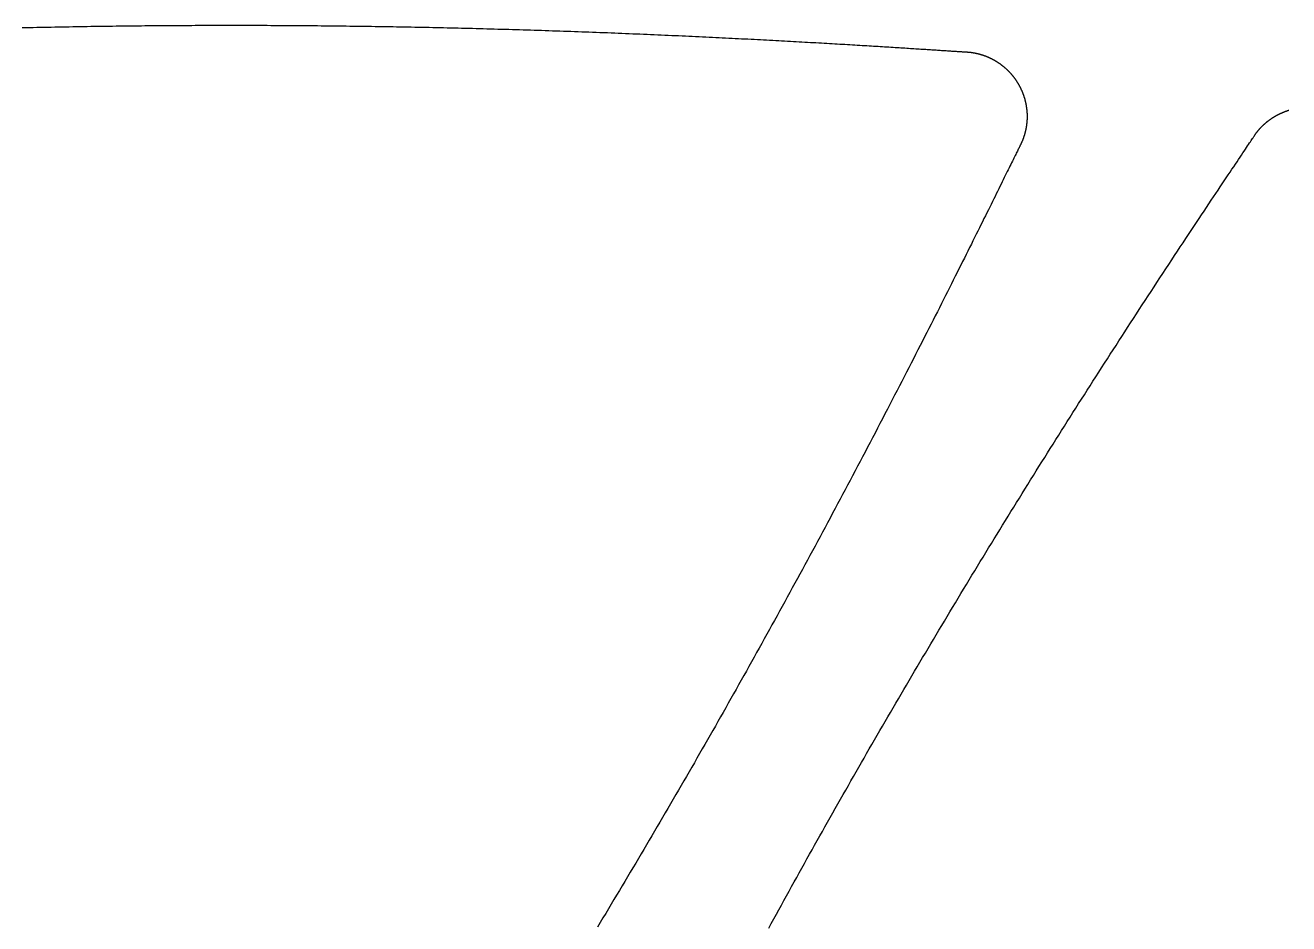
# Model space of a CAD drawing. Extents: x -3 to 136, y 0 to 121.
# Drawn here: x 96.39 to 116.36, y 14.79 to 29 of the extents above; entities that cross this region are included whole.
import ezdxf

# ---------------------------------------------------------------- set-up
doc = ezdxf.new("R2010")
doc.units = 0
doc.layers.get('0').update_dxf_attribs({"linetype": 'CONTINUOUS'})

msp = doc.modelspace()

# ---------------------------------------------------------------- linework, layer by layer
for points in [[(96.3459, 28.9643, 0), (96.4033, 28.9656, 0), (96.4606, 28.9668, 0), (96.5178, 28.968, 0), (96.5751, 28.9692, 0), (96.6323, 28.9704, 0), (96.6896, 28.9716, 0), (96.7468, 28.9727, 0), (96.804, 28.9738, 0), (96.8612, 28.9749, 0), (96.9183, 28.976, 0), (96.9755, 28.977, 0), (97.0326, 28.978, 0), (97.0898, 28.979, 0), (97.1469, 28.98, 0), (97.204, 28.981, 0), (97.2611, 28.9819, 0), (97.3181, 28.9828, 0), (97.3752, 28.9837, 0), (97.4322, 28.9846, 0), (97.4893, 28.9854, 0), (97.5463, 28.9863, 0), (97.6033, 28.9871, 0), (97.6603, 28.9878, 0), (97.7173, 28.9886, 0), (97.7742, 28.9893, 0), (97.8312, 28.9901, 0), (97.8882, 28.9907, 0), (97.9451, 28.9914, 0), (98.002, 28.9921, 0), (98.059, 28.9927, 0), (98.1159, 28.9933, 0), (98.1728, 28.9939, 0), (98.2297, 28.9944, 0), (98.2866, 28.995, 0), (98.3435, 28.9955, 0), (98.4003, 28.996, 0), (98.4572, 28.9965, 0), (98.514, 28.9969, 0), (98.5709, 28.9974, 0), (98.6277, 28.9978, 0), (98.6846, 28.9982, 0), (98.7414, 28.9985, 0), (98.7982, 28.9989, 0), (98.855, 28.9992, 0), (98.9119, 28.9995, 0), (98.9687, 28.9998, 0), (99.0255, 29, 0), (99.0823, 29.0002, 0), (99.1391, 29.0005, 0), (99.1958, 29.0006, 0), (99.2526, 29.0008, 0), (99.3094, 29.001, 0), (99.3662, 29.0011, 0), (99.423, 29.0012, 0), (99.4797, 29.0013, 0), (99.5365, 29.0013, 0), (99.5933, 29.0014, 0), (99.65, 29.0014, 0), (99.7068, 29.0014, 0), (99.7636, 29.0013, 0), (99.8203, 29.0013, 0), (99.8771, 29.0012, 0), (99.9338, 29.0011, 0), (99.9906, 29.001, 0), (100.047, 29.0009, 0), (100.104, 29.0007, 0), (100.161, 29.0005, 0), (100.218, 29.0003, 0), (100.274, 29.0001, 0), (100.331, 28.9999, 0), (100.388, 28.9996, 0), (100.445, 28.9993, 0), (100.501, 28.999, 0), (100.558, 28.9986, 0), (100.615, 28.9983, 0), (100.672, 28.9979, 0), (100.729, 28.9975, 0), (100.785, 28.9971, 0), (100.842, 28.9967, 0), (100.899, 28.9962, 0), (100.956, 28.9957, 0), (101.012, 28.9952, 0), (101.069, 28.9947, 0), (101.126, 28.9941, 0), (101.183, 28.9935, 0), (101.24, 28.9929, 0), (101.296, 28.9923, 0), (101.353, 28.9917, 0), (101.41, 28.991, 0), (101.467, 28.9903, 0), (101.524, 28.9896, 0), (101.581, 28.9889, 0), (101.638, 28.9882, 0), (101.694, 28.9874, 0), (101.751, 28.9866, 0), (101.808, 28.9858, 0), (101.865, 28.985, 0), (101.922, 28.9841, 0), (101.979, 28.9832, 0), (102.036, 28.9823, 0), (102.093, 28.9814, 0), (102.15, 28.9805, 0), (102.207, 28.9795, 0), (102.264, 28.9785, 0), (102.321, 28.9775, 0), (102.378, 28.9765, 0), (102.435, 28.9754, 0), (102.492, 28.9744, 0), (102.549, 28.9733, 0), (102.606, 28.9722, 0), (102.663, 28.971, 0), (102.72, 28.9699, 0), (102.777, 28.9687, 0), (102.834, 28.9675, 0), (102.891, 28.9662, 0), (102.948, 28.965, 0), (103.005, 28.9637, 0), (103.062, 28.9624, 0), (103.119, 28.9611, 0), (103.177, 28.9598, 0), (103.234, 28.9585, 0), (103.291, 28.9571, 0), (103.348, 28.9557, 0), (103.405, 28.9543, 0), (103.463, 28.9528, 0), (103.52, 28.9514, 0), (103.577, 28.9499, 0), (103.634, 28.9484, 0), (103.692, 28.9469, 0), (103.749, 28.9453, 0), (103.806, 28.9437, 0), (103.864, 28.9421, 0), (103.921, 28.9405, 0), (103.979, 28.9389, 0), (104.036, 28.9372, 0), (104.093, 28.9356, 0), (104.151, 28.9339, 0), (104.208, 28.9321, 0), (104.266, 28.9304, 0), (104.323, 28.9286, 0), (104.381, 28.9269, 0), (104.438, 28.9251, 0), (104.496, 28.9232, 0), (104.554, 28.9214, 0), (104.611, 28.9195, 0), (104.669, 28.9176, 0), (104.727, 28.9157, 0), (104.784, 28.9138, 0), (104.842, 28.9118, 0), (104.9, 28.9098, 0), (104.957, 28.9078, 0), (105.015, 28.9058, 0), (105.073, 28.9038, 0), (105.131, 28.9017, 0), (105.189, 28.8996, 0), (105.247, 28.8975, 0), (105.304, 28.8954, 0), (105.362, 28.8932, 0), (105.42, 28.8911, 0), (105.478, 28.8889, 0), (105.536, 28.8867, 0), (105.594, 28.8844, 0), (105.652, 28.8822, 0), (105.71, 28.8799, 0), (105.767, 28.8776, 0), (105.825, 28.8753, 0), (105.882, 28.873, 0), (105.939, 28.8707, 0), (105.996, 28.8684, 0), (106.053, 28.866, 0), (106.109, 28.8637, 0), (106.166, 28.8613, 0), (106.222, 28.8589, 0), (106.278, 28.8566, 0), (106.334, 28.8542, 0), (106.39, 28.8518, 0), (106.445, 28.8493, 0), (106.501, 28.8469, 0), (106.556, 28.8445, 0), (106.611, 28.842, 0), (106.666, 28.8396, 0), (106.72, 28.8371, 0), (106.775, 28.8347, 0), (106.829, 28.8322, 0), (106.883, 28.8297, 0), (106.937, 28.8272, 0), (106.99, 28.8247, 0), (107.043, 28.8222, 0), (107.097, 28.8197, 0), (107.15, 28.8172, 0), (107.202, 28.8147, 0), (107.255, 28.8122, 0), (107.307, 28.8096, 0), (107.359, 28.8071, 0), (107.411, 28.8046, 0), (107.462, 28.802, 0), (107.514, 28.7995, 0), (107.565, 28.797, 0), (107.616, 28.7944, 0), (107.666, 28.7919, 0), (107.717, 28.7893, 0), (107.767, 28.7868, 0), (107.817, 28.7843, 0), (107.867, 28.7817, 0), (107.916, 28.7792, 0), (107.965, 28.7766, 0), (108.014, 28.7741, 0), (108.063, 28.7715, 0), (108.111, 28.769, 0), (108.159, 28.7665, 0), (108.207, 28.7639, 0), (108.255, 28.7614, 0), (108.302, 28.7589, 0), (108.349, 28.7563, 0), (108.396, 28.7538, 0), (108.442, 28.7513, 0), (108.488, 28.7488, 0), (108.534, 28.7463, 0), (108.58, 28.7438, 0), (108.625, 28.7413, 0), (108.67, 28.7388, 0), (108.715, 28.7363, 0), (108.759, 28.7338, 0), (108.803, 28.7313, 0), (108.847, 28.7289, 0), (108.891, 28.7264, 0), (108.934, 28.7239, 0), (108.977, 28.7215, 0), (109.02, 28.7191, 0), (109.062, 28.7166, 0), (109.104, 28.7142, 0), (109.146, 28.7118, 0), (109.187, 28.7094, 0), (109.228, 28.707, 0), (109.269, 28.7047, 0), (109.309, 28.7023, 0), (109.349, 28.6999, 0), (109.389, 28.6976, 0), (109.428, 28.6953, 0), (109.467, 28.693, 0), (109.506, 28.6907, 0), (109.544, 28.6884, 0), (109.582, 28.6861, 0), (109.62, 28.6838, 0), (109.657, 28.6816, 0), (109.694, 28.6793, 0), (109.731, 28.6771, 0), (109.767, 28.6749, 0), (109.803, 28.6727, 0), (109.838, 28.6706, 0), (109.873, 28.6684, 0), (109.908, 28.6663, 0), (109.942, 28.6641, 0), (109.976, 28.662, 0), (110.01, 28.66, 0), (110.043, 28.6579, 0), (110.076, 28.6558, 0), (110.109, 28.6538, 0), (110.141, 28.6518, 0), (110.173, 28.6498, 0), (110.204, 28.6478, 0), (110.235, 28.6459, 0), (110.266, 28.6439, 0), (110.296, 28.642, 0), (110.325, 28.6401, 0), (110.355, 28.6383, 0), (110.384, 28.6364, 0), (110.412, 28.6346, 0), (110.44, 28.6328, 0), (110.468, 28.631, 0), (110.495, 28.6293, 0), (110.522, 28.6275, 0), (110.549, 28.6258, 0), (110.575, 28.6242, 0), (110.6, 28.6225, 0), (110.626, 28.6209, 0), (110.65, 28.6193, 0), (110.675, 28.6177, 0), (110.699, 28.6161, 0), (110.722, 28.6146, 0), (110.745, 28.6131, 0), (110.768, 28.6116, 0), (110.79, 28.6102, 0), (110.811, 28.6088, 0), (110.833, 28.6074, 0), (110.854, 28.606, 0), (110.874, 28.6047, 0), (110.894, 28.6034, 0), (110.913, 28.6021, 0), (110.932, 28.6009, 0), (110.951, 28.5996, 0), (110.969, 28.5985, 0), (110.986, 28.5973, 0), (111.003, 28.5962, 0), (111.02, 28.5951, 0), (111.036, 28.5941, 0), (111.052, 28.593, 0), (111.067, 28.592, 0), (111.081, 28.5911, 0), (111.096, 28.5902, 0), (111.109, 28.5893, 0), (111.123, 28.5884, 0), (111.135, 28.5876, 0), (111.147, 28.5868, 0), (111.159, 28.5861, 0), (111.17, 28.5854, 0), (111.181, 28.5847, 0), (111.191, 28.584, 0), (111.201, 28.5834, 0), (111.21, 28.5829, 0), (111.219, 28.5823, 0), (111.227, 28.5818, 0), (111.235, 28.5814, 0), (111.242, 28.581, 0), (111.249, 28.5806, 0), (111.255, 28.5803, 0), (111.26, 28.58, 0), (111.265, 28.5797, 0)], [(111.265, 28.5797, 0), (111.27, 28.5795, 0), (111.274, 28.5792, 0), (111.279, 28.5789, 0), (111.283, 28.5786, 0), (111.288, 28.5783, 0), (111.292, 28.578, 0), (111.297, 28.5776, 0), (111.301, 28.5772, 0), (111.306, 28.5768, 0), (111.31, 28.5764, 0), (111.315, 28.576, 0), (111.319, 28.5755, 0), (111.324, 28.575, 0), (111.328, 28.5745, 0), (111.333, 28.574, 0), (111.337, 28.5734, 0), (111.342, 28.5729, 0), (111.346, 28.5723, 0), (111.351, 28.5717, 0), (111.355, 28.571, 0), (111.36, 28.5704, 0), (111.364, 28.5697, 0), (111.369, 28.569, 0), (111.373, 28.5683, 0), (111.378, 28.5676, 0), (111.382, 28.5668, 0), (111.387, 28.5661, 0), (111.391, 28.5653, 0), (111.395, 28.5644, 0), (111.4, 28.5636, 0), (111.404, 28.5628, 0), (111.409, 28.5619, 0), (111.413, 28.561, 0), (111.418, 28.5601, 0), (111.422, 28.5591, 0), (111.427, 28.5582, 0), (111.431, 28.5572, 0), (111.435, 28.5562, 0), (111.44, 28.5552, 0), (111.444, 28.5542, 0), (111.449, 28.5531, 0), (111.453, 28.552, 0), (111.457, 28.5509, 0), (111.462, 28.5498, 0), (111.466, 28.5487, 0), (111.471, 28.5475, 0), (111.475, 28.5464, 0), (111.479, 28.5452, 0), (111.484, 28.5439, 0), (111.488, 28.5427, 0), (111.492, 28.5415, 0), (111.497, 28.5402, 0), (111.501, 28.5389, 0), (111.505, 28.5376, 0), (111.51, 28.5362, 0), (111.514, 28.5349, 0), (111.518, 28.5335, 0), (111.523, 28.5321, 0), (111.527, 28.5307, 0), (111.531, 28.5293, 0), (111.536, 28.5278, 0), (111.54, 28.5264, 0), (111.544, 28.5249, 0), (111.548, 28.5234, 0), (111.553, 28.5218, 0), (111.557, 28.5203, 0), (111.561, 28.5187, 0), (111.565, 28.5172, 0), (111.57, 28.5156, 0), (111.574, 28.5139, 0), (111.578, 28.5123, 0), (111.582, 28.5106, 0), (111.587, 28.509, 0), (111.591, 28.5073, 0), (111.595, 28.5055, 0), (111.599, 28.5038, 0), (111.603, 28.5021, 0), (111.607, 28.5003, 0), (111.612, 28.4985, 0), (111.616, 28.4967, 0), (111.62, 28.4948, 0), (111.624, 28.493, 0), (111.628, 28.4911, 0), (111.632, 28.4893, 0), (111.636, 28.4873, 0), (111.64, 28.4854, 0), (111.645, 28.4835, 0), (111.649, 28.4815, 0), (111.653, 28.4796, 0), (111.657, 28.4776, 0), (111.661, 28.4755, 0), (111.665, 28.4735, 0), (111.669, 28.4715, 0), (111.673, 28.4694, 0), (111.677, 28.4673, 0), (111.681, 28.4652, 0), (111.685, 28.4631, 0), (111.689, 28.4609, 0), (111.693, 28.4588, 0), (111.697, 28.4566, 0), (111.701, 28.4544, 0), (111.705, 28.4522, 0), (111.709, 28.45, 0), (111.713, 28.4477, 0), (111.717, 28.4455, 0), (111.721, 28.4432, 0), (111.725, 28.4409, 0), (111.728, 28.4386, 0), (111.732, 28.4363, 0), (111.736, 28.4339, 0), (111.74, 28.4315, 0), (111.744, 28.4292, 0), (111.748, 28.4268, 0), (111.752, 28.4244, 0), (111.755, 28.4219, 0), (111.759, 28.4195, 0), (111.763, 28.417, 0), (111.767, 28.4145, 0), (111.77, 28.412, 0), (111.774, 28.4095, 0), (111.778, 28.407, 0), (111.782, 28.4045, 0), (111.785, 28.4019, 0), (111.789, 28.3993, 0), (111.793, 28.3967, 0), (111.797, 28.3941, 0), (111.8, 28.3915, 0), (111.804, 28.3888, 0), (111.808, 28.3862, 0), (111.811, 28.3835, 0), (111.815, 28.3808, 0), (111.818, 28.3781, 0), (111.822, 28.3754, 0), (111.826, 28.3726, 0), (111.829, 28.3699, 0), (111.833, 28.3671, 0), (111.836, 28.3643, 0), (111.84, 28.3615, 0), (111.843, 28.3587, 0), (111.847, 28.3559, 0), (111.85, 28.353, 0), (111.854, 28.3502, 0), (111.857, 28.3473, 0), (111.861, 28.3444, 0), (111.864, 28.3415, 0), (111.868, 28.3386, 0), (111.871, 28.3356, 0), (111.875, 28.3327, 0), (111.878, 28.3297, 0), (111.881, 28.3267, 0), (111.885, 28.3237, 0), (111.888, 28.3207, 0), (111.891, 28.3177, 0), (111.895, 28.3146, 0), (111.898, 28.3116, 0), (111.901, 28.3085, 0), (111.905, 28.3054, 0), (111.908, 28.3023, 0), (111.911, 28.2992, 0), (111.914, 28.296, 0), (111.918, 28.2929, 0), (111.921, 28.2897, 0), (111.924, 28.2866, 0), (111.927, 28.2834, 0), (111.931, 28.2802, 0), (111.934, 28.2769, 0), (111.937, 28.2737, 0), (111.94, 28.2705, 0), (111.943, 28.2672, 0), (111.946, 28.2639, 0), (111.949, 28.2606, 0), (111.952, 28.2573, 0), (111.956, 28.254, 0), (111.959, 28.2507, 0), (111.962, 28.2473, 0), (111.965, 28.244, 0), (111.968, 28.2406, 0), (111.971, 28.2372, 0), (111.974, 28.2338, 0), (111.977, 28.2304, 0), (111.98, 28.227, 0), (111.983, 28.2235, 0), (111.986, 28.22, 0), (111.988, 28.2166, 0), (111.991, 28.2131, 0), (111.994, 28.2096, 0), (111.997, 28.2061, 0), (112, 28.2026, 0), (112.003, 28.199, 0), (112.006, 28.1955, 0), (112.008, 28.1919, 0), (112.011, 28.1884, 0), (112.014, 28.1848, 0), (112.017, 28.1812, 0), (112.019, 28.1776, 0), (112.022, 28.174, 0), (112.025, 28.1703, 0), (112.028, 28.1667, 0), (112.03, 28.1631, 0), (112.033, 28.1594, 0), (112.036, 28.1557, 0), (112.038, 28.152, 0), (112.041, 28.1483, 0), (112.043, 28.1446, 0), (112.046, 28.1409, 0), (112.049, 28.1372, 0), (112.051, 28.1335, 0), (112.054, 28.1297, 0), (112.056, 28.126, 0), (112.059, 28.1222, 0), (112.061, 28.1184, 0), (112.064, 28.1146, 0), (112.066, 28.1108, 0), (112.068, 28.107, 0), (112.071, 28.1032, 0), (112.073, 28.0993, 0), (112.076, 28.0955, 0), (112.078, 28.0917, 0), (112.08, 28.0878, 0), (112.083, 28.0839, 0), (112.085, 28.08, 0), (112.087, 28.0761, 0), (112.09, 28.0722, 0), (112.092, 28.0683, 0), (112.094, 28.0644, 0), (112.096, 28.0605, 0), (112.098, 28.0565, 0), (112.101, 28.0526, 0), (112.103, 28.0486, 0), (112.105, 28.0446, 0), (112.107, 28.0407, 0), (112.109, 28.0367, 0), (112.111, 28.0327, 0), (112.113, 28.0287, 0), (112.115, 28.0247, 0), (112.118, 28.0206, 0), (112.12, 28.0166, 0), (112.122, 28.0126, 0), (112.124, 28.0085, 0), (112.126, 28.0044, 0), (112.127, 28.0004, 0), (112.129, 27.9963, 0), (112.131, 27.9922, 0), (112.133, 27.9881, 0), (112.135, 27.984, 0), (112.137, 27.9799, 0), (112.139, 27.9758, 0), (112.141, 27.9716, 0), (112.143, 27.9675, 0), (112.144, 27.9634, 0), (112.146, 27.9592, 0), (112.148, 27.955, 0), (112.15, 27.9509, 0), (112.151, 27.9467, 0), (112.153, 27.9425, 0), (112.155, 27.9383, 0), (112.156, 27.9341, 0), (112.158, 27.9299, 0), (112.16, 27.9257, 0), (112.161, 27.9214, 0), (112.163, 27.9172, 0), (112.164, 27.913, 0), (112.166, 27.9087, 0), (112.168, 27.9045, 0), (112.169, 27.9002, 0), (112.171, 27.8959, 0), (112.172, 27.8917, 0), (112.174, 27.8874, 0), (112.175, 27.8831, 0), (112.176, 27.8788, 0), (112.178, 27.8745, 0), (112.179, 27.8702, 0), (112.181, 27.8658, 0), (112.182, 27.8615, 0), (112.183, 27.8572, 0), (112.185, 27.8528, 0), (112.186, 27.8485, 0), (112.187, 27.8441, 0), (112.188, 27.8398, 0), (112.19, 27.8354, 0), (112.191, 27.8311, 0), (112.192, 27.8267, 0), (112.193, 27.8223, 0), (112.194, 27.818, 0), (112.196, 27.8136, 0), (112.197, 27.8092, 0), (112.198, 27.8048, 0), (112.199, 27.8004, 0), (112.2, 27.796, 0), (112.201, 27.7916, 0), (112.202, 27.7872, 0), (112.203, 27.7828, 0), (112.204, 27.7784, 0), (112.205, 27.774, 0), (112.206, 27.7695, 0), (112.207, 27.7651, 0), (112.208, 27.7607, 0), (112.209, 27.7563, 0), (112.21, 27.7518, 0), (112.21, 27.7474, 0), (112.211, 27.7429, 0), (112.212, 27.7385, 0), (112.213, 27.734, 0), (112.214, 27.7296, 0), (112.214, 27.7251, 0), (112.215, 27.7207, 0), (112.216, 27.7162, 0), (112.216, 27.7118, 0), (112.217, 27.7073, 0), (112.218, 27.7028, 0), (112.218, 27.6984, 0), (112.219, 27.6939, 0), (112.22, 27.6894, 0), (112.22, 27.6849, 0), (112.221, 27.6804, 0), (112.221, 27.676, 0), (112.222, 27.6715, 0), (112.222, 27.667, 0), (112.223, 27.6625, 0), (112.223, 27.658, 0), (112.224, 27.6535, 0), (112.224, 27.649, 0), (112.224, 27.6445, 0), (112.225, 27.64, 0), (112.225, 27.6355, 0), (112.225, 27.631, 0), (112.226, 27.6265, 0), (112.226, 27.622, 0), (112.226, 27.6175, 0), (112.227, 27.613, 0), (112.227, 27.6085, 0), (112.227, 27.604, 0), (112.227, 27.5995, 0), (112.227, 27.5949, 0), (112.228, 27.5904, 0), (112.228, 27.5859, 0), (112.228, 27.5814, 0), (112.228, 27.5769, 0), (112.228, 27.5724, 0), (112.228, 27.5678, 0), (112.228, 27.5633, 0), (112.228, 27.5588, 0), (112.228, 27.5543, 0), (112.228, 27.5498, 0), (112.228, 27.5452, 0), (112.228, 27.5407, 0), (112.228, 27.5362, 0), (112.228, 27.5317, 0), (112.228, 27.5271, 0), (112.227, 27.5226, 0), (112.227, 27.5181, 0), (112.227, 27.5136, 0), (112.227, 27.5091, 0), (112.227, 27.5045, 0), (112.226, 27.5, 0), (112.226, 27.4955, 0), (112.226, 27.491, 0), (112.226, 27.4865, 0), (112.225, 27.4819, 0), (112.225, 27.4774, 0), (112.225, 27.4729, 0), (112.224, 27.4684, 0), (112.224, 27.4639, 0), (112.223, 27.4594, 0), (112.223, 27.4549, 0), (112.222, 27.4504, 0), (112.222, 27.4458, 0), (112.221, 27.4414, 0), (112.221, 27.4369, 0), (112.22, 27.4324, 0), (112.22, 27.4279, 0), (112.219, 27.4234, 0), (112.219, 27.4189, 0), (112.218, 27.4144, 0), (112.217, 27.4099, 0), (112.217, 27.4055, 0), (112.216, 27.401, 0), (112.215, 27.3965, 0), (112.214, 27.3921, 0), (112.214, 27.3876, 0), (112.213, 27.3832, 0), (112.212, 27.3787, 0), (112.211, 27.3743, 0), (112.21, 27.3698, 0), (112.21, 27.3654, 0), (112.209, 27.361, 0), (112.208, 27.3565, 0), (112.207, 27.3521, 0), (112.206, 27.3477, 0), (112.205, 27.3433, 0), (112.204, 27.3389, 0), (112.203, 27.3345, 0), (112.202, 27.3301, 0), (112.201, 27.3257, 0), (112.2, 27.3213, 0), (112.199, 27.3169, 0), (112.198, 27.3125, 0), (112.197, 27.3081, 0), (112.196, 27.3038, 0), (112.194, 27.2994, 0), (112.193, 27.295, 0), (112.192, 27.2907, 0), (112.191, 27.2863, 0), (112.19, 27.282, 0), (112.188, 27.2777, 0), (112.187, 27.2733, 0), (112.186, 27.269, 0), (112.185, 27.2647, 0), (112.183, 27.2604, 0), (112.182, 27.2561, 0), (112.181, 27.2518, 0), (112.179, 27.2475, 0), (112.178, 27.2432, 0), (112.176, 27.2389, 0), (112.175, 27.2346, 0), (112.173, 27.2303, 0), (112.172, 27.2261, 0), (112.17, 27.2218, 0), (112.169, 27.2176, 0), (112.167, 27.2133, 0), (112.166, 27.2091, 0), (112.164, 27.2049, 0), (112.163, 27.2006, 0), (112.161, 27.1964, 0), (112.159, 27.1922, 0), (112.158, 27.188, 0), (112.156, 27.1838, 0), (112.154, 27.1796, 0), (112.153, 27.1754, 0), (112.151, 27.1713, 0), (112.149, 27.1671, 0), (112.147, 27.163, 0), (112.146, 27.1588, 0), (112.144, 27.1547, 0), (112.142, 27.1505, 0), (112.14, 27.1464, 0), (112.138, 27.1423, 0), (112.136, 27.1382, 0), (112.134, 27.1341, 0), (112.133, 27.13, 0), (112.131, 27.1259, 0), (112.129, 27.1218, 0), (112.127, 27.1177, 0), (112.125, 27.1137, 0), (112.123, 27.1096, 0), (112.121, 27.1056, 0), (112.119, 27.1015, 0)], [(115.812, 27.2425, 0), (115.815, 27.2463, 0), (115.817, 27.2501, 0), (115.82, 27.2538, 0), (115.822, 27.2576, 0), (115.825, 27.2613, 0), (115.827, 27.2651, 0), (115.83, 27.2688, 0), (115.832, 27.2725, 0), (115.835, 27.2762, 0), (115.838, 27.2799, 0), (115.84, 27.2836, 0), (115.843, 27.2873, 0), (115.845, 27.2909, 0), (115.848, 27.2946, 0), (115.851, 27.2982, 0), (115.854, 27.3018, 0), (115.856, 27.3054, 0), (115.859, 27.309, 0), (115.862, 27.3126, 0), (115.865, 27.3162, 0), (115.867, 27.3197, 0), (115.87, 27.3233, 0), (115.873, 27.3268, 0), (115.876, 27.3303, 0), (115.879, 27.3338, 0), (115.882, 27.3373, 0), (115.885, 27.3408, 0), (115.888, 27.3443, 0), (115.89, 27.3477, 0), (115.893, 27.3511, 0), (115.896, 27.3546, 0), (115.899, 27.358, 0), (115.902, 27.3614, 0), (115.905, 27.3648, 0), (115.908, 27.3681, 0), (115.911, 27.3715, 0), (115.914, 27.3748, 0), (115.918, 27.3781, 0), (115.921, 27.3815, 0), (115.924, 27.3848, 0), (115.927, 27.3881, 0), (115.93, 27.3913, 0), (115.933, 27.3946, 0), (115.936, 27.3978, 0), (115.939, 27.4011, 0), (115.943, 27.4043, 0), (115.946, 27.4075, 0), (115.949, 27.4107, 0), (115.952, 27.4138, 0), (115.956, 27.417, 0), (115.959, 27.4201, 0), (115.962, 27.4233, 0), (115.965, 27.4264, 0), (115.969, 27.4295, 0), (115.972, 27.4326, 0), (115.975, 27.4356, 0), (115.979, 27.4387, 0), (115.982, 27.4417, 0), (115.985, 27.4448, 0), (115.989, 27.4478, 0), (115.992, 27.4508, 0), (115.996, 27.4537, 0), (115.999, 27.4567, 0), (116.003, 27.4596, 0), (116.006, 27.4626, 0), (116.009, 27.4655, 0), (116.013, 27.4684, 0), (116.016, 27.4713, 0), (116.02, 27.4741, 0), (116.023, 27.477, 0), (116.027, 27.4798, 0), (116.03, 27.4826, 0), (116.034, 27.4854, 0), (116.038, 27.4882, 0), (116.041, 27.491, 0), (116.045, 27.4937, 0), (116.048, 27.4965, 0), (116.052, 27.4992, 0), (116.056, 27.5019, 0), (116.059, 27.5046, 0), (116.063, 27.5073, 0), (116.067, 27.5099, 0), (116.07, 27.5126, 0), (116.074, 27.5152, 0), (116.078, 27.5178, 0), (116.081, 27.5204, 0), (116.085, 27.523, 0), (116.089, 27.5255, 0), (116.093, 27.5281, 0), (116.096, 27.5306, 0), (116.1, 27.5331, 0), (116.104, 27.5356, 0), (116.108, 27.5381, 0), (116.112, 27.5405, 0), (116.115, 27.543, 0), (116.119, 27.5454, 0), (116.123, 27.5478, 0), (116.127, 27.5502, 0), (116.131, 27.5526, 0), (116.135, 27.5549, 0), (116.138, 27.5572, 0), (116.142, 27.5596, 0), (116.146, 27.5619, 0), (116.15, 27.5642, 0), (116.154, 27.5664, 0), (116.158, 27.5687, 0), (116.162, 27.5709, 0), (116.166, 27.5731, 0), (116.17, 27.5753, 0), (116.174, 27.5775, 0), (116.178, 27.5796, 0), (116.182, 27.5818, 0), (116.186, 27.5839, 0), (116.19, 27.586, 0), (116.194, 27.5881, 0), (116.198, 27.5902, 0), (116.202, 27.5922, 0), (116.206, 27.5943, 0), (116.21, 27.5963, 0), (116.214, 27.5983, 0), (116.218, 27.6002, 0), (116.222, 27.6022, 0), (116.226, 27.6041, 0), (116.23, 27.6061, 0), (116.234, 27.608, 0), (116.239, 27.6099, 0), (116.243, 27.6117, 0), (116.247, 27.6136, 0), (116.251, 27.6154, 0), (116.255, 27.6172, 0), (116.259, 27.619, 0), (116.263, 27.6208, 0), (116.267, 27.6226, 0), (116.272, 27.6243, 0), (116.276, 27.626, 0), (116.28, 27.6277, 0), (116.284, 27.6294, 0), (116.288, 27.6311, 0), (116.293, 27.6327, 0), (116.297, 27.6343, 0), (116.301, 27.636, 0), (116.305, 27.6375, 0), (116.309, 27.6391, 0), (116.314, 27.6407, 0), (116.318, 27.6422, 0), (116.322, 27.6437, 0), (116.326, 27.6452, 0), (116.331, 27.6467, 0), (116.335, 27.6482, 0), (116.339, 27.6496, 0), (116.344, 27.651, 0), (116.348, 27.6524, 0), (116.352, 27.6538, 0), (116.356, 27.6552, 0), (116.361, 27.6565, 0), (116.365, 27.6579, 0)], [(108.145, 14.7227, 0), (108.185, 14.796, 0), (108.225, 14.8693, 0), (108.265, 14.9425, 0), (108.305, 15.0157, 0), (108.345, 15.0889, 0), (108.385, 15.162, 0), (108.426, 15.2351, 0), (108.466, 15.3082, 0), (108.506, 15.3812, 0), (108.546, 15.4541, 0), (108.587, 15.5271, 0), (108.627, 15.6, 0), (108.668, 15.6728, 0), (108.708, 15.7457, 0), (108.749, 15.8185, 0), (108.789, 15.8912, 0), (108.83, 15.964, 0), (108.87, 16.0367, 0), (108.911, 16.1093, 0), (108.952, 16.182, 0), (108.993, 16.2546, 0), (109.033, 16.3272, 0), (109.074, 16.3998, 0), (109.115, 16.4723, 0), (109.156, 16.5448, 0), (109.197, 16.6173, 0), (109.238, 16.6898, 0), (109.279, 16.7622, 0), (109.32, 16.8347, 0), (109.361, 16.9071, 0), (109.403, 16.9795, 0), (109.444, 17.0518, 0), (109.485, 17.1242, 0), (109.527, 17.1965, 0), (109.568, 17.2688, 0), (109.609, 17.3411, 0), (109.651, 17.4134, 0), (109.692, 17.4857, 0), (109.734, 17.558, 0), (109.776, 17.6302, 0), (109.817, 17.7025, 0), (109.859, 17.7747, 0), (109.901, 17.8469, 0), (109.943, 17.9191, 0), (109.985, 17.9913, 0), (110.027, 18.0635, 0), (110.069, 18.1357, 0), (110.111, 18.2079, 0), (110.153, 18.2801, 0), (110.195, 18.3523, 0), (110.237, 18.4245, 0), (110.279, 18.4967, 0), (110.322, 18.5688, 0), (110.364, 18.641, 0), (110.407, 18.7132, 0), (110.449, 18.7854, 0), (110.492, 18.8575, 0), (110.534, 18.9297, 0), (110.577, 19.0019, 0), (110.62, 19.0741, 0), (110.663, 19.1463, 0), (110.705, 19.2185, 0), (110.748, 19.2907, 0), (110.791, 19.363, 0), (110.835, 19.4352, 0), (110.878, 19.5074, 0), (110.921, 19.5797, 0), (110.964, 19.652, 0), (111.007, 19.7242, 0), (111.051, 19.7965, 0), (111.094, 19.8688, 0), (111.138, 19.9412, 0), (111.181, 20.0135, 0), (111.225, 20.0859, 0), (111.269, 20.1582, 0), (111.313, 20.2306, 0), (111.357, 20.303, 0), (111.4, 20.3754, 0), (111.444, 20.4478, 0), (111.488, 20.5201, 0), (111.532, 20.5923, 0), (111.576, 20.6644, 0), (111.62, 20.7365, 0), (111.664, 20.8085, 0), (111.708, 20.8804, 0), (111.753, 20.9523, 0), (111.797, 21.0241, 0), (111.841, 21.0958, 0), (111.885, 21.1675, 0), (111.929, 21.2392, 0), (111.973, 21.3108, 0), (112.017, 21.3823, 0), (112.062, 21.4538, 0), (112.106, 21.5253, 0), (112.15, 21.5967, 0), (112.194, 21.668, 0), (112.239, 21.7393, 0), (112.283, 21.8106, 0), (112.328, 21.8818, 0), (112.372, 21.953, 0), (112.416, 22.0242, 0), (112.461, 22.0953, 0), (112.506, 22.1664, 0), (112.55, 22.2375, 0), (112.595, 22.3086, 0), (112.639, 22.3796, 0), (112.684, 22.4506, 0), (112.729, 22.5216, 0), (112.774, 22.5925, 0), (112.818, 22.6635, 0), (112.863, 22.7344, 0), (112.908, 22.8053, 0), (112.953, 22.8762, 0), (112.998, 22.9471, 0), (113.043, 23.018, 0), (113.088, 23.0888, 0), (113.133, 23.1597, 0), (113.179, 23.2306, 0), (113.224, 23.3015, 0), (113.269, 23.3723, 0), (113.315, 23.4432, 0), (113.36, 23.5141, 0), (113.405, 23.585, 0), (113.451, 23.6558, 0), (113.497, 23.7267, 0), (113.542, 23.7977, 0), (113.588, 23.8686, 0), (113.634, 23.9395, 0), (113.679, 24.0105, 0), (113.725, 24.0815, 0), (113.771, 24.1525, 0), (113.817, 24.2235, 0), (113.863, 24.2945, 0), (113.91, 24.3656, 0), (113.956, 24.4367, 0), (114.002, 24.5079, 0), (114.048, 24.579, 0), (114.095, 24.6502, 0), (114.141, 24.7215, 0), (114.188, 24.7928, 0), (114.235, 24.8641, 0), (114.281, 24.9354, 0), (114.328, 25.0068, 0), (114.375, 25.0783, 0), (114.422, 25.1496, 0), (114.468, 25.2203, 0), (114.514, 25.2902, 0), (114.56, 25.3594, 0), (114.605, 25.4278, 0), (114.649, 25.4954, 0), (114.694, 25.5622, 0), (114.737, 25.6281, 0), (114.78, 25.6931, 0), (114.823, 25.7573, 0), (114.864, 25.8204, 0), (114.906, 25.8826, 0), (114.946, 25.9438, 0), (114.986, 26.004, 0), (115.025, 26.0631, 0), (115.064, 26.1212, 0), (115.102, 26.1781, 0), (115.139, 26.2339, 0), (115.175, 26.2885, 0), (115.211, 26.3419, 0), (115.246, 26.3942, 0), (115.28, 26.4451, 0), (115.313, 26.4948, 0), (115.345, 26.5432, 0), (115.377, 26.5903, 0), (115.407, 26.636, 0), (115.437, 26.6803, 0), (115.466, 26.7232, 0), (115.493, 26.7647, 0), (115.52, 26.8047, 0), (115.546, 26.8432, 0), (115.571, 26.8802, 0), (115.594, 26.9157, 0), (115.617, 26.9495, 0), (115.639, 26.9818, 0), (115.659, 27.0124, 0), (115.678, 27.0414, 0), (115.697, 27.0686, 0), (115.714, 27.0942, 0), (115.73, 27.118, 0), (115.744, 27.1401, 0), (115.758, 27.1603, 0), (115.77, 27.1787, 0), (115.781, 27.1953, 0), (115.791, 27.21, 0), (115.799, 27.2227, 0), (115.806, 27.2336, 0), (115.812, 27.2425, 0)], [(112.119, 27.1015, 0), (112.115, 27.0944, 0), (112.111, 27.0862, 0), (112.106, 27.0767, 0), (112.101, 27.0661, 0), (112.095, 27.0543, 0), (112.088, 27.0414, 0), (112.081, 27.0274, 0), (112.074, 27.0122, 0), (112.066, 26.9959, 0), (112.057, 26.9785, 0), (112.048, 26.96, 0), (112.039, 26.9404, 0), (112.028, 26.9198, 0), (112.018, 26.8981, 0), (112.007, 26.8753, 0), (111.995, 26.8515, 0), (111.983, 26.8266, 0), (111.97, 26.8007, 0), (111.957, 26.7738, 0), (111.943, 26.7458, 0), (111.929, 26.7169, 0), (111.914, 26.687, 0), (111.899, 26.6561, 0), (111.883, 26.6242, 0), (111.867, 26.5914, 0), (111.85, 26.5576, 0), (111.833, 26.5229, 0), (111.816, 26.4872, 0), (111.798, 26.4506, 0), (111.779, 26.4131, 0), (111.76, 26.3747, 0), (111.741, 26.3354, 0), (111.721, 26.2952, 0), (111.701, 26.2542, 0), (111.68, 26.2123, 0), (111.659, 26.1695, 0), (111.638, 26.1258, 0), (111.616, 26.0814, 0), (111.593, 26.0361, 0), (111.57, 25.99, 0), (111.547, 25.9431, 0), (111.523, 25.8953, 0), (111.499, 25.8468, 0), (111.475, 25.7976, 0), (111.45, 25.7475, 0), (111.425, 25.6967, 0), (111.399, 25.6451, 0), (111.373, 25.5928, 0), (111.347, 25.5398, 0), (111.32, 25.486, 0), (111.293, 25.4316, 0), (111.265, 25.3764, 0), (111.237, 25.3205, 0), (111.209, 25.264, 0), (111.18, 25.2068, 0), (111.151, 25.1489, 0), (111.122, 25.0903, 0), (111.092, 25.0312, 0), (111.062, 24.9713, 0), (111.032, 24.9109, 0), (111.001, 24.8498, 0), (110.97, 24.7882, 0), (110.939, 24.7259, 0), (110.907, 24.6631, 0), (110.875, 24.5996, 0), (110.843, 24.5356, 0), (110.81, 24.4711, 0), (110.777, 24.406, 0), (110.744, 24.3404, 0), (110.71, 24.2742, 0), (110.676, 24.2075, 0), (110.642, 24.1403, 0), (110.608, 24.0726, 0), (110.573, 24.0044, 0), (110.538, 23.9358, 0), (110.503, 23.8666, 0), (110.467, 23.797, 0), (110.431, 23.727, 0), (110.395, 23.6565, 0), (110.359, 23.5855, 0), (110.322, 23.5142, 0), (110.285, 23.4424, 0), (110.248, 23.3703, 0), (110.211, 23.2977, 0), (110.173, 23.2247, 0), (110.135, 23.1514, 0), (110.097, 23.0777, 0), (110.059, 23.0037, 0), (110.02, 22.9293, 0), (109.981, 22.8546, 0), (109.942, 22.7795, 0), (109.903, 22.7041, 0), (109.864, 22.6288, 0), (109.825, 22.5534, 0), (109.785, 22.4782, 0), (109.746, 22.403, 0), (109.707, 22.3279, 0), (109.667, 22.2529, 0), (109.628, 22.1779, 0), (109.589, 22.103, 0), (109.549, 22.0282, 0), (109.51, 21.9535, 0), (109.47, 21.8788, 0), (109.431, 21.8041, 0), (109.392, 21.7296, 0), (109.352, 21.6551, 0), (109.313, 21.5806, 0), (109.273, 21.5062, 0), (109.233, 21.4319, 0), (109.194, 21.3577, 0), (109.154, 21.2835, 0), (109.115, 21.2093, 0), (109.075, 21.1352, 0), (109.035, 21.0612, 0), (108.996, 20.9872, 0), (108.956, 20.9133, 0), (108.916, 20.8394, 0), (108.877, 20.7656, 0), (108.837, 20.6919, 0), (108.797, 20.6182, 0), (108.757, 20.5445, 0), (108.717, 20.4709, 0), (108.677, 20.3973, 0), (108.637, 20.3238, 0), (108.597, 20.2503, 0), (108.557, 20.1769, 0), (108.517, 20.1035, 0), (108.477, 20.0302, 0), (108.437, 19.9569, 0), (108.397, 19.8837, 0), (108.357, 19.8105, 0), (108.317, 19.7373, 0), (108.277, 19.6642, 0), (108.237, 19.5911, 0), (108.196, 19.5181, 0), (108.156, 19.4451, 0), (108.116, 19.3721, 0), (108.075, 19.2992, 0), (108.035, 19.2263, 0), (107.994, 19.1534, 0), (107.954, 19.0806, 0), (107.913, 19.0078, 0), (107.873, 18.935, 0), (107.832, 18.8623, 0), (107.792, 18.7896, 0), (107.751, 18.7169, 0), (107.71, 18.6442, 0), (107.669, 18.5716, 0), (107.629, 18.499, 0), (107.588, 18.4265, 0), (107.547, 18.3539, 0), (107.506, 18.2814, 0), (107.465, 18.2089, 0), (107.424, 18.1364, 0), (107.383, 18.064, 0), (107.342, 17.9916, 0), (107.301, 17.9192, 0), (107.259, 17.8468, 0), (107.218, 17.7744, 0), (107.177, 17.702, 0), (107.136, 17.6297, 0), (107.094, 17.5574, 0), (107.053, 17.4851, 0), (107.011, 17.4128, 0), (106.97, 17.3405, 0), (106.928, 17.2682, 0), (106.886, 17.196, 0), (106.845, 17.1238, 0), (106.803, 17.0515, 0), (106.761, 16.9793, 0), (106.719, 16.9071, 0), (106.677, 16.8349, 0), (106.636, 16.7627, 0), (106.594, 16.6905, 0), (106.551, 16.6183, 0), (106.509, 16.5461, 0), (106.467, 16.4739, 0), (106.425, 16.4017, 0), (106.383, 16.3296, 0), (106.34, 16.2574, 0), (106.298, 16.1852, 0), (106.255, 16.113, 0), (106.213, 16.0409, 0), (106.17, 15.9687, 0), (106.128, 15.8965, 0), (106.085, 15.8243, 0), (106.042, 15.7521, 0), (105.999, 15.6799, 0), (105.957, 15.6077, 0), (105.914, 15.5355, 0), (105.871, 15.4633, 0), (105.828, 15.391, 0), (105.784, 15.3188, 0), (105.741, 15.2465, 0), (105.698, 15.1743, 0), (105.655, 15.102, 0), (105.611, 15.0297, 0), (105.568, 14.9574, 0), (105.524, 14.8851, 0), (105.481, 14.8127, 0), (105.437, 14.7404, 0)]]:
    msp.add_polyline3d(points)

doc.saveas('drawing.dxf')
